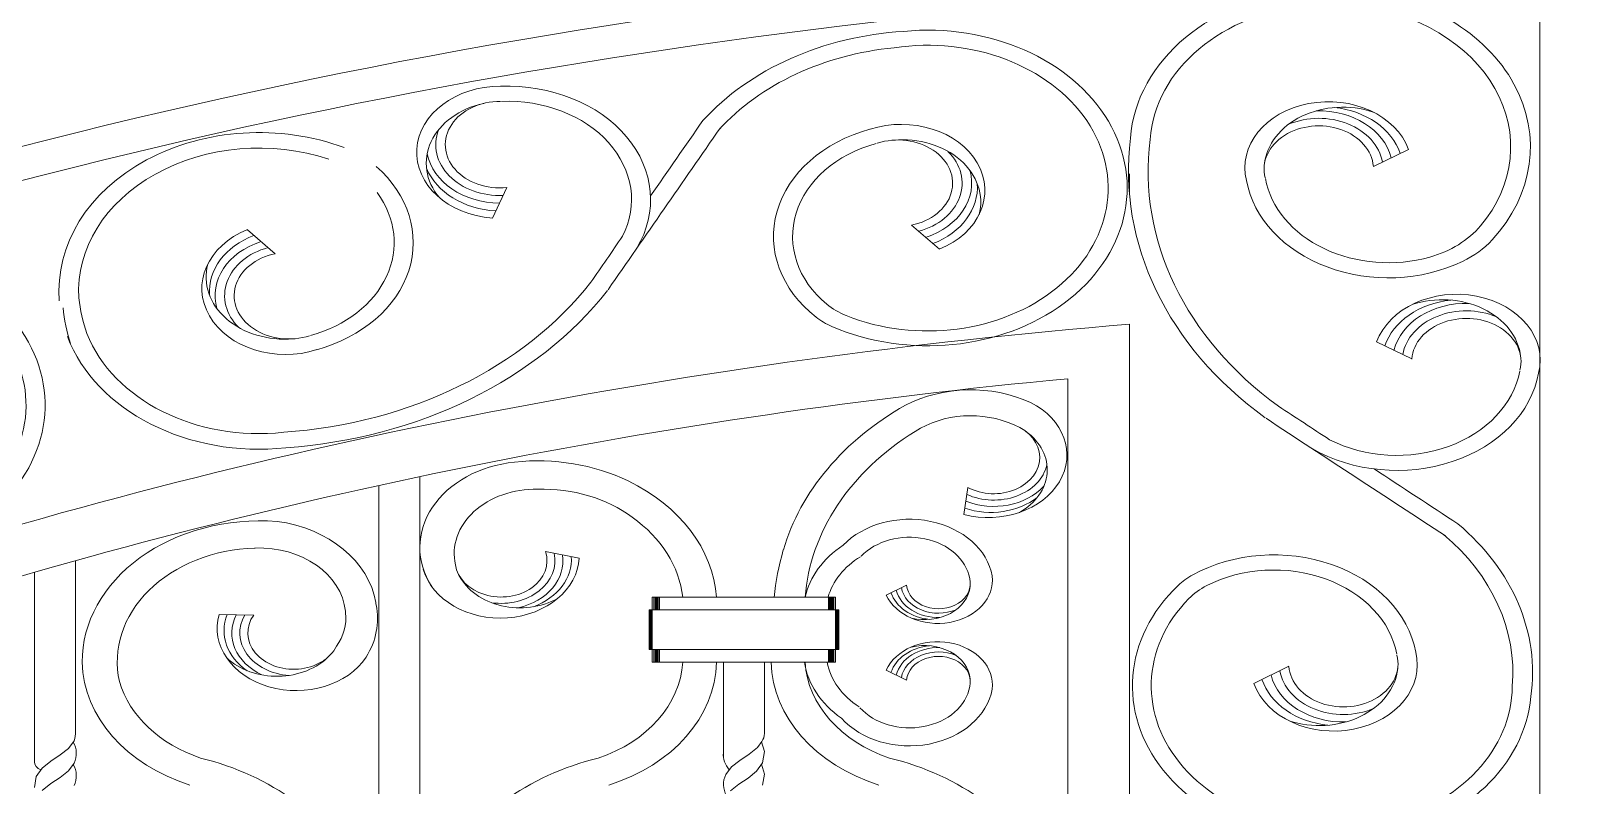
# Model space of a CAD drawing. Header units: inches. Extents: x 60.8 to 83.7, y 23.1 to 43.8.
# Drawn here: x 65.97 to 66.76, y 26.347 to 26.732 of the extents above; entities that cross this region are included whole.
import ezdxf

# ---------------------------------------------------------------- set-up
doc = ezdxf.new("R2010")
doc.units = ezdxf.units.IN
doc.header["$LTSCALE"] = 0.9
doc.header["$MEASUREMENT"] = 0

msp = doc.modelspace()

# ---------------------------------------------------------------- linework, layer by layer
at = {"lineweight": 9}
for p, q in [((66.73922, 26.75737), (66.73922, 25.73146)), ((66.67222, 26.6713), (66.65432, 26.66261)), ((66.53007, 26.65877), (66.53007, 26.6483)), ((66.20553, 26.63628), (66.21295, 26.65183)), ((66.08072, 26.63039), (66.09489, 26.61813)), ((66.43322, 26.62042), (66.41906, 26.63269)), ((66.53007, 26.58217), (66.53007, 25.73146)), ((66.65599, 26.5732), (66.67388, 26.56451)), ((66.4987, 26.55446), (66.4987, 26.26933)), ((66.1477, 26.26933), (66.1477, 26.50011)), ((66.16861, 26.26933), (66.16861, 26.5046)), ((66.44573, 26.48523), (66.44771, 26.4991)), ((65.99311, 26.46176), (65.99311, 26.37467)), ((66.24976, 26.46312), (66.23261, 26.46639)), ((65.97219, 26.45586), (65.97219, 26.35931)), ((66.40612, 26.44426), (66.41656, 26.44933)), ((66.28533, 26.41645), (66.28533, 26.43666)), ((66.28533, 26.43666), (66.38198, 26.43666)), ((66.28582, 26.41645), (66.28582, 26.43666)), ((66.28623, 26.41645), (66.28623, 26.43666)), ((66.28655, 26.41645), (66.28655, 26.43666)), ((66.28672, 26.41645), (66.28672, 26.43666)), ((66.28696, 26.41001), (66.28696, 26.4431)), ((66.28696, 26.4431), (66.38035, 26.4431)), ((66.28696, 26.43666), (66.28696, 26.4431)), ((66.28778, 26.43666), (66.28778, 26.4431)), ((66.28843, 26.43666), (66.28843, 26.4431)), ((66.28892, 26.43666), (66.28892, 26.4431)), ((66.28932, 26.43666), (66.28932, 26.4431)), ((66.28965, 26.43666), (66.28965, 26.4431)), ((66.28989, 26.43666), (66.28989, 26.4431)), ((66.29006, 26.43666), (66.29006, 26.4431)), ((66.29061, 26.43666), (66.29061, 26.4431)), ((66.37671, 26.43666), (66.37671, 26.4431)), ((66.37726, 26.43666), (66.37726, 26.4431)), ((66.37742, 26.43666), (66.37742, 26.4431)), ((66.37767, 26.43666), (66.37767, 26.4431)), ((66.37799, 26.43666), (66.37799, 26.4431)), ((66.3784, 26.43666), (66.3784, 26.4431)), ((66.37889, 26.43666), (66.37889, 26.4431)), ((66.37954, 26.43666), (66.37954, 26.4431)), ((66.38035, 26.41001), (66.38035, 26.4431)), ((66.38035, 26.43666), (66.38035, 26.4431)), ((66.3806, 26.41645), (66.3806, 26.43666)), ((66.38076, 26.41645), (66.38076, 26.43666)), ((66.38109, 26.41645), (66.38109, 26.43666)), ((66.38149, 26.41645), (66.38149, 26.43666)), ((66.38198, 26.41645), (66.38198, 26.43666)), ((66.0663, 26.43443), (66.08394, 26.43407)), ((66.28533, 26.41645), (66.38198, 26.41645)), ((66.28696, 26.41001), (66.28696, 26.41645)), ((66.28778, 26.41001), (66.28778, 26.41645)), ((66.28843, 26.41001), (66.28843, 26.41645)), ((66.28892, 26.41001), (66.28892, 26.41645)), ((66.28932, 26.41001), (66.28932, 26.41645)), ((66.28965, 26.41001), (66.28965, 26.41645)), ((66.28989, 26.41001), (66.28989, 26.41645)), ((66.29006, 26.41001), (66.29006, 26.41645)), ((66.29061, 26.41001), (66.29061, 26.41645)), ((66.37671, 26.41001), (66.37671, 26.41645)), ((66.37726, 26.41001), (66.37726, 26.41645)), ((66.37742, 26.41001), (66.37742, 26.41645)), ((66.37767, 26.41001), (66.37767, 26.41645)), ((66.37799, 26.41001), (66.37799, 26.41645)), ((66.3784, 26.41001), (66.3784, 26.41645)), ((66.37889, 26.41001), (66.37889, 26.41645)), ((66.37954, 26.41001), (66.37954, 26.41645)), ((66.38035, 26.41001), (66.38035, 26.41645)), ((66.28696, 26.41001), (66.38035, 26.41001)), ((66.3232, 26.36217), (66.3232, 26.41001)), ((66.34411, 26.3737), (66.34411, 26.41001)), ((66.40612, 26.40602), (66.41656, 26.40095)), ((66.59336, 26.39925), (66.61126, 26.40795)), ((65.98526, 26.3628), (65.98952, 26.36608)), ((65.98952, 26.36608), (65.99243, 26.36998)), ((65.99243, 26.36998), (65.99243, 26.37)), ((66.34065, 26.36665), (66.33631, 26.36315)), ((66.34278, 26.36965), (66.34065, 26.36665)), ((66.34269, 26.36953), (66.34412, 26.36449)), ((65.97617, 26.35614), (65.98051, 26.35964)), ((65.98051, 26.35964), (65.98526, 26.3628)), ((65.98952, 26.35469), (65.99243, 26.35859)), ((65.99243, 26.35859), (65.99243, 26.3586)), ((66.33157, 26.35999), (66.3273, 26.35671)), ((66.33631, 26.36315), (66.33157, 26.35999)), ((66.34321, 26.35886), (66.34014, 26.35453)), ((66.34269, 26.35813), (66.34412, 26.35309)), ((66.34412, 26.36449), (66.34321, 26.35886)), ((65.97218, 26.34618), (65.9731, 26.35181)), ((65.9731, 26.35181), (65.97617, 26.35614)), ((65.98051, 26.34825), (65.98526, 26.3514)), ((65.98526, 26.3514), (65.98952, 26.35469)), ((66.3273, 26.35671), (66.32439, 26.35281)), ((66.32439, 26.35281), (66.32439, 26.35279)), ((66.33579, 26.35103), (66.33105, 26.34787)), ((66.34014, 26.35453), (66.33579, 26.35103)), ((66.34412, 26.35309), (66.34321, 26.34746)), ((65.97617, 26.34474), (65.98051, 26.34825)), ((66.33105, 26.34787), (66.32679, 26.34459))]:
    msp.add_line(p, q, dxfattribs=at)
at = {"lineweight": 9, "extrusion": (0, 0, -1)}
for centre, major_axis, start_param, end_param in [((66.77376, 24.70537), (2.61432, 0), 4.332138, 4.712389), ((66.77376, 24.70537), (-2.5934, 0), 1.190545, 1.557478), ((66.63239, 26.67259), (0.10193, 0), 3.196077, 4.610275), ((66.63239, 26.67259), (-0.10193, 0), 1.697812, 3.770406), ((66.63239, 26.67259), (0.09189, 0), 3.19367, 4.599078), ((66.63239, 26.67259), (-0.09189, 0), 1.71177, 3.727952), ((66.42586, 26.62141), (0.13945, 0), 3.766416, 4.634106), ((66.42586, 26.62141), (0.13945, 0), 3.766416, 4.634106), ((66.42731, 26.65161), (0.1016, 0), 4.590437, 8.355007), ((66.42726, 26.65155), (0.09196, 0), 4.526032, 8.321415), ((66.42586, 26.62141), (0.12941, 0), 3.766416, 4.59125), ((66.20945, 26.66978), (0.04251, 0), 1.662999, 4.718824), ((66.21312, 26.64571), (0.07301, 0), 4.665774, 6.725201), ((66.63139, 26.66194), (0.04251, 0), 2.945419, 6.001244), ((66.21183, 26.66423), (-0.04001, 0), -0.586649, 1.300117), ((66.2094, 26.67369), (0.02786, 0), 1.443045, 4.721778), ((66.21312, 26.64571), (0.0633, 0), 4.665774, 6.664784), ((66.63871, 26.66113), (0.04001, 0), 3.222533, 5.109299), ((66.62652, 26.66124), (0.03757, 0), 4.678621, 6.08814), ((66.62918, 26.66111), (0.04015, 0), -1.440537, -0.258804), ((66.08663, 26.5992), (0.10193, 0), 3.078869, 5.151463), ((66.2094, 26.67369), (-0.03271, 0), 4.661999, 6.581875), ((124.69051, 1.27327), (-66.61815, 0), 0.501153, 0.502934), ((124.69051, 1.27327), (66.62819, 0), 3.643696, 3.644527), ((66.42175, 26.62695), (-0.07301, 0), -0.791794, 1.237934), ((66.4139, 26.65039), (-0.04251, 0), 1.184884, 4.240708), ((66.62652, 26.66124), (-0.02786, 0), -0.199128, 3.079605), ((66.62652, 26.66124), (0.03271, 0), 4.223961, 6.143837), ((66.08663, 26.5992), (0.09189, 0), 3.092828, 5.10901), ((66.42175, 26.62695), (-0.0633, 0), -0.760804, 1.237934), ((66.41212, 26.65404), (-0.02786, 0), 1.18193, 4.460663), ((66.41429, 26.64454), (0.04001, 0), 4.603591, 6.490356), ((66.74501, 26.6601), (0.21545, 0), 2.313994, 3.240774), ((66.74501, 26.6601), (-0.20542, 0), -0.827599, 0.100288), ((66.2094, 26.67369), (0.03757, 0), 1.576103, 2.985622), ((66.41212, 26.65404), (0.03271, 0), -0.678167, 1.241709), ((66.09219, 26.62386), (0.07301, 0), -0.734535, 1.237934), ((66.21006, 26.67165), (-0.04015, 0), -1.501731, -0.319998), ((66.41212, 26.65404), (0.03757, 0), -0.223507, 1.186012), ((66.41246, 26.65195), (-0.04015, 0), 3.082113, 4.263846), ((66.66195, 26.66362), (0.07301, 0), 1.026, 2.998469), ((66.66195, 26.66362), (0.0633, 0), 1.228931, 2.998469), ((66.09219, 26.62386), (-0.0633, 0), 2.609988, 4.379527), ((65.87605, 26.54105), (0.1016, 0), 4.538077, 8.302647), ((66.10004, 26.60043), (-0.04251, 0), 4.326476, 7.382301), ((66.10149, 26.59886), (-0.04015, 0), -0.05948, 1.122253), ((124.69051, 1.27327), (-66.62819, 0), 0.501153, 0.50166), ((66.66582, 26.65502), (0.05176, 0), 0.58636, 1.228931), ((65.876, 26.54099), (0.09196, 0), 4.473672, 8.269055), ((66.10183, 26.59677), (0.03757, 0), 2.918086, 4.327605), ((66.10183, 26.59677), (-0.03271, 0), -0.678167, 1.241709), ((66.10183, 26.59677), (0.02786, 0), 1.18193, 4.460663), ((66.67296, 26.64924), (0.05176, 0), 0.628813, 1.026), ((66.09966, 26.60627), (0.04001, 0), 1.461998, 3.348764), ((66.08089, 26.68907), (0.20542, 0), 0.553459, 1.481346), ((66.12341, 26.60437), (0.12903, 0), 2.875261, 3.05611), ((66.08089, 26.68907), (-0.21545, 0), 3.695052, 4.621831), ((66.69682, 26.56384), (-0.04251, 0), 0.281942, 3.337766), ((66.69903, 26.56301), (0.04015, 0), 3.400397, 4.58213), ((66.68949, 26.56304), (-0.04001, 0), 1.173886, 3.060652), ((66.12778, 26.59925), (-0.14136, 0), -0.242355, -0.077314), ((66.40214, 26.61218), (-0.03622, 0), -1.103363, -0.760804), ((66.70169, 26.56314), (-0.03757, 0), 0.195046, 1.604564), ((66.70169, 26.56314), (-0.03271, 0), 0.139349, 2.059224), ((66.70169, 26.56314), (0.02786, 0), 3.20358, 6.482313), ((66.77376, 24.70537), (2.38426, 0), 4.332138, 4.610005), ((66.39591, 26.60624), (-0.03622, 0), -1.069771, -0.791794), ((66.08663, 26.5992), (0.10193, 0), 1.435541, 2.849739), ((66.08663, 26.5992), (-0.09189, 0), 4.574727, 5.980135), ((66.66626, 26.56552), (-0.07301, 0), 3.284716, 5.344144), ((66.66626, 26.56552), (-0.0633, 0), 3.284716, 5.283726), ((66.77376, 24.70537), (2.35288, 0), 4.332138, 4.59522), ((66.44923, 26.50027), (-0.06132, 0), 0.996105, 2.090898), ((66.50845, 26.43888), (-0.1588, 0), 0.227639, 0.948643), ((66.45799, 26.51556), (0.04024, 0), -1.000669, 1.880258), ((24.14888, -14.09246), (66.62819, 0), -0.879904, -0.879398), ((66.44923, 26.50027), (-0.04465, 0), 0.88358, 2.090898), ((24.14888, -14.09246), (66.61815, 0), -0.879904, -0.878123), ((66.51104, 26.43624), (-0.14645, 0), 0.059294, 0.907855), ((66.46095, 26.51437), (0.0234, 0), -1.106699, 2.172034), ((66.45456, 26.50804), (0.03361, 0), -0.826631, 0.953367), ((66.22402, 26.46849), (0.05545, 0), 2.670848, 4.582978), ((66.22865, 26.44264), (0.08845, 0), 4.578692, 5.259267), ((66.46095, 26.51437), (0.02748, 0), 0.174797, 2.094673), ((24.14888, -14.09246), (66.62819, 0), -0.878954, -0.878123), ((66.22558, 26.43867), (0.09434, 0), -1.023747, -0.059481), ((66.46095, 26.51437), (0.03155, 0), 0.629457, 2.038976), ((66.22755, 26.46534), (0.04147, 0), 2.966882, 4.739023), ((66.23117, 26.44545), (0.06665, 0), 4.674551, 5.466275), ((66.45947, 26.51304), (0.03372, 0), 0.793484, 1.975217), ((66.22439, 26.43779), (-0.07837, 0), 2.30321, 3.055734), ((66.41801, 26.44917), (0.04258, 0), 3.793341, 6.140062), ((66.0873, 26.41031), (0.09075, 0), 3.137361, 4.806312), ((66.08549, 26.43412), (-0.06113, 0), 1.740486, 3.011585), ((66.59598, 26.40479), (0.13945, 0), -0.756235, 0.111455), ((66.59598, 26.40479), (0.13945, 0), -0.756235, 0.111455), ((66.08765, 26.41032), (-0.07324, 0), -0.17549, 1.529002), ((66.0866, 26.43332), (-0.04416, 0), 1.525181, 3.063652), ((66.42059, 26.43532), (0.05661, 0), 3.316258, 4.013205), ((66.41801, 26.44917), (0.03101, 0), 3.793341, 6.140062), ((66.59598, 26.40479), (0.12941, 0), -0.756235, 0.0686), ((66.20955, 26.46438), (0.04024, 0), 0.039605, 2.920531), ((66.20995, 26.46177), (0.0234, 0), -0.252172, 3.026561), ((66.20995, 26.46177), (-0.02748, 0), 2.966782, 4.886658), ((66.20995, 26.46177), (0.03155, 0), -0.119114, 1.290405), ((66.21203, 26.46241), (-0.03372, 0), 3.086237, 4.267971), ((66.54767, 26.43177), (0.19904, 0), 3.212744, 3.36874), ((66.42043, 26.43559), (0.04491, 0), 3.354626, 4.058509), ((66.60363, 26.40693), (-0.07301, 0), 0.968741, 2.998469), ((66.21966, 26.46435), (0.03361, 0), 0.966495, 2.746493), ((66.43234, 26.45192), (-0.02795, 0), 3.048495, 5.929422), ((66.43278, 26.45012), (-0.01625, 0), 2.942465, 6.221198), ((66.5828, 26.43092), (0.03622, 0), 3.832357, 4.110334), ((66.60363, 26.40693), (-0.0633, 0), 0.999731, 2.998469), ((66.43123, 26.4502), (0.02342, 0), 1.701055, 2.882789), ((66.43278, 26.45012), (0.02191, 0), 1.537028, 2.946547), ((66.43278, 26.45012), (-0.01908, 0), 4.223961, 6.143837), ((66.42566, 26.45018), (0.02334, 0), 0.08094, 1.860939), ((66.63319, 26.39796), (0.1016, 0), 0.067786, 3.832357), ((66.589, 26.42496), (-0.03622, 0), 0.657172, 0.999731), ((66.09127, 26.43225), (0.05575, 0), -0.158645, 0.460997), ((66.19795, 26.44576), (-0.05229, 0), -0.158645, -0.130007), ((66.63313, 26.39801), (0.09196, 0), 0.003382, 3.798764), ((66.10556, 26.42741), (-0.04024, 0), 3.624454, 6.50538), ((66.10252, 26.42602), (-0.03372, 0), -0.864579, 0.317155), ((66.10431, 26.42497), (0.03155, 0), 2.112987, 3.522506), ((66.10431, 26.42497), (0.02748, 0), 1.658327, 3.578203), ((66.10431, 26.42497), (-0.0234, 0), 3.518424, 6.797156), ((66.09433, 26.43249), (0.03655, 0), -0.096361, 0.518682), ((66.18275, 26.43926), (0.05229, 0), 3.045232, 3.063652), ((66.43234, 26.39836), (0.02795, 0), 3.495356, 6.376283), ((66.09578, 26.42946), (-0.03361, 0), 3.798492, 5.57849), ((66.43123, 26.40008), (-0.02342, 0), 0.258804, 1.440537), ((66.43278, 26.40015), (0.02191, 0), 3.336638, 4.746157), ((66.43278, 26.40015), (0.01908, 0), 3.280941, 5.200817), ((66.43278, 26.40015), (-0.01625, 0), 0.061988, 3.34072), ((66.42566, 26.40009), (0.02334, 0), 4.422247, 6.202245), ((66.6342, 26.40861), (-0.04251, 0), 2.945419, 6.001244), ((66.63906, 26.40931), (-0.02786, 0), 2.942465, 6.221198), ((66.0833, 26.41135), (0.08676, 0), 1.946654, 3.122047), ((66.23175, 26.41281), (-0.07084, 0), 3.191635, 4.310748), ((66.23301, 26.41135), (-0.08676, 0), 3.161138, 4.336531), ((66.43431, 26.41135), (-0.08676, 0), -1.194939, -0.019545), ((66.42144, 26.41554), (-0.05741, 0), -0.844992, -0.122022), ((66.43556, 26.41281), (0.07084, 0), 1.972438, 3.091551), ((66.42152, 26.41536), (-0.04594, 0), -0.88405, -0.147937), ((66.63906, 26.40931), (-0.03271, 0), 4.223961, 6.143837), ((66.62687, 26.40942), (-0.04001, 0), 3.222533, 5.109299), ((66.08455, 26.41281), (0.07084, 0), 1.972438, 2.914662), ((66.41801, 26.40111), (-0.03101, 0), 3.284716, 5.66399), ((66.63641, 26.40944), (-0.04015, 0), -1.440537, -0.258804), ((66.63906, 26.40931), (0.03757, 0), 1.537028, 2.946547), ((66.41801, 26.40111), (-0.04258, 0), 3.284716, 5.66399), ((65.96875, 26.37452), (-0.02436, 0), 3.133545, 3.378221), ((66.33366, 26.3737), (0.01046, 0), 0, 0.51147), ((65.97543, 26.36356), (0.01812, 0), -0.418478, 0.356149), ((65.97867, 26.35964), (-0.00649, 0), -1.056819, -0.064307), ((65.97543, 26.35217), (-0.01812, 0), 2.723114, 3.497742), ((66.01952, 26.2664), (-0.12551, 0), 1.872886, 2.761174), ((66.29679, 26.2664), (-0.12551, 0), 0.380418, 1.268707), ((66.34037, 26.36302), (-0.01721, 0), -0.605864, 0.062232), ((66.37053, 26.2664), (-0.12551, 0), 1.872886, 2.761174), ((66.34139, 26.34783), (-0.01812, 0), -0.418478, 0.356149)]:
    msp.add_ellipse(centre, major_axis=major_axis, ratio=0.79131, start_param=start_param, end_param=end_param, dxfattribs=at)

doc.saveas('drawing.dxf')
